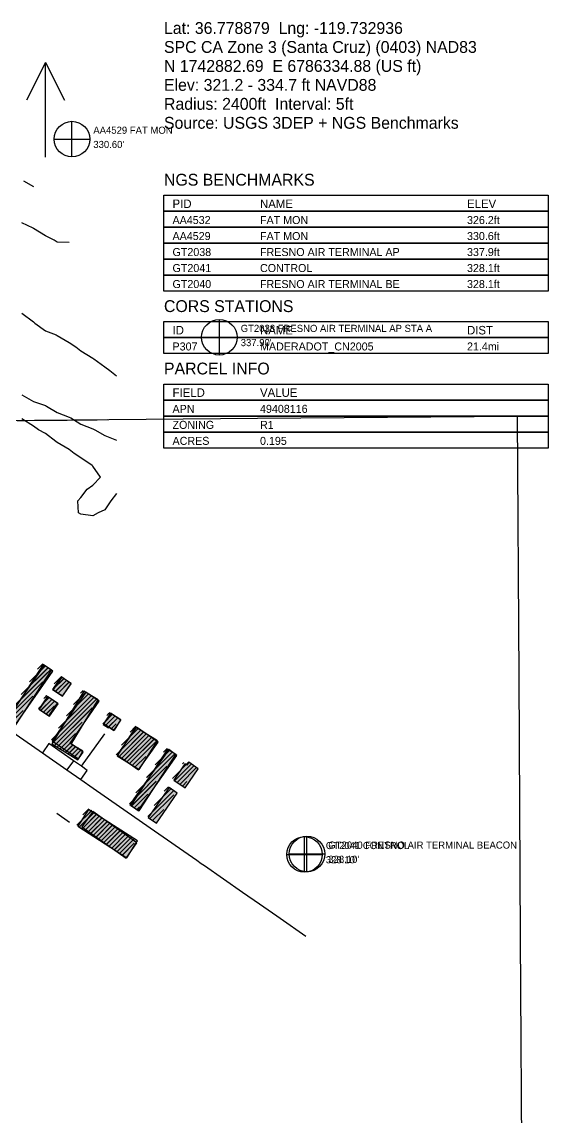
# Model space of a CAD drawing. Extents: x 6438959 to 7279357, y 1424492 to 2039161.
# Drawn here: x 6788136 to 6790799, y 1739584 to 1745128 of the extents above; entities that cross this region are included whole.
import ezdxf

# ---------------------------------------------------------------- set-up
doc = ezdxf.new("R2010")
doc.units = 21
for name, color, linetype in [('BENCHMARKS', 2, 'Continuous'), ('BM_LABELS', 2, 'Continuous'), ('BUILDINGS', 9, 'Continuous'), ('CL_LOCAL', 4, 'Continuous'), ('CL_MAJOR', 2, 'Continuous'), ('CONTOUR_INDEX', 150, 'Continuous'), ('NORTH_ARROW', 7, 'Continuous'), ('PLSS_SECTION', 7, 'Continuous'), ('PLSS_SECTION_3D', 7, 'Continuous'), ('SITE_INFO', 2, 'Continuous')]:
    doc.layers.add(name, color=color, linetype=linetype)

msp = doc.modelspace()

# ---------------------------------------------------------------- hatches: boundary and pattern name
at = {"layer": 'BUILDINGS_HATCH'}
for points in [[(6788061.7, 1741601.9), (6788104.9, 1741572.2), (6788291.6, 1741841.3), (6788248.4, 1741871)], [(6788105.8, 1741568.9), (6788286, 1741846.4), (6788242.7, 1741874.5), (6788062.5, 1741597)], [(6788291.2, 1741748.2), (6788341.3, 1741714.3), (6788384.7, 1741777.7), (6788334.6, 1741811.5)], [(6788293.6, 1741748.3), (6788341.2, 1741714.9), (6788385.5, 1741777.5), (6788337.9, 1741810.9)], [(6788521, 1741695.1), (6788448.6, 1741738.9), (6788286.5, 1741472.5), (6788418.6, 1741392.7), (6788444.9, 1741435.9), (6788385.5, 1741471.8)], [(6788288.8, 1741488.4), (6788421.9, 1741396.6), (6788446, 1741431.2), (6788379.5, 1741477), (6788526.9, 1741688.6), (6788460.2, 1741734.7)], [(6788272.4, 1741614.7), (6788316.1, 1741678.8), (6788266, 1741712.6), (6788222.3, 1741648.6)], [(6788223.9, 1741649), (6788275.9, 1741613.2), (6788319.3, 1741676), (6788267.4, 1741711.7)], [(6788637.3, 1741593.7), (6788584.3, 1741627.5), (6788547.5, 1741570.8), (6788573.4, 1741554.2), (6788576.6, 1741559), (6788603.7, 1741541.7)], [(6788551, 1741575.3), (6788600.4, 1741541.1), (6788636, 1741592.1), (6788586.6, 1741626.3)], [(6788617.4, 1741417.3), (6788726.8, 1741341.4), (6788825.2, 1741482.1), (6788715.8, 1741558)], [(6788618.8, 1741411.9), (6788729.6, 1741342.9), (6788821.5, 1741488.9), (6788710.8, 1741557.9)], [(6788682.6, 1741165.3), (6788723.9, 1741136.3), (6788920.6, 1741414.7), (6788879.3, 1741443.6)], [(6788686.8, 1741160.8), (6788729.5, 1741133.1), (6788915.5, 1741418.3), (6788872.8, 1741446)], [(6788904, 1741289.6), (6788961.4, 1741250.1), (6789028.7, 1741346.7), (6788980.6, 1741379.8), (6788970.4, 1741365.1), (6788961.1, 1741371.6)], [(6788775.7, 1741100.5), (6788817.3, 1741071.9), (6788922.3, 1741223.3), (6788880.7, 1741251.9)], [(6788721.7, 1740981.2), (6788473.5, 1741140.9), (6788418.5, 1741056.3), (6788666.8, 1740896.3)], [(6788438.9, 1741053.5), (6788662.8, 1740894.6), (6788718.2, 1740972.1), (6788494.2, 1741130.9)]]:
    msp.add_hatch(color=251, dxfattribs=at).paths.add_polyline_path(points)
at = {"layer": 'BUILDINGS_SHADOW'}
h = msp.add_hatch(dxfattribs=at)
h.set_pattern_fill('ANSI31', scale=5)
h.paths.add_polyline_path([(6788054.8, 1741609.1), (6788097.9, 1741579.4), (6788284.6, 1741848.5), (6788241.5, 1741878.2)])
h = msp.add_hatch(dxfattribs=at)
h.set_pattern_fill('ANSI31', scale=5)
h.paths.add_polyline_path([(6788098.9, 1741576.1), (6788279.1, 1741853.6), (6788235.8, 1741881.7), (6788055.6, 1741604.2)])
h = msp.add_hatch(dxfattribs=at)
h.set_pattern_fill('ANSI31', scale=5)
h.paths.add_polyline_path([(6788284.3, 1741755.4), (6788334.4, 1741721.5), (6788377.8, 1741784.9), (6788327.7, 1741818.7)])
h = msp.add_hatch(dxfattribs=at)
h.set_pattern_fill('ANSI31', scale=5)
h.paths.add_polyline_path([(6788286.7, 1741755.5), (6788334.3, 1741722.1), (6788378.6, 1741784.7), (6788330.9, 1741818)])
h = msp.add_hatch(dxfattribs=at)
h.set_pattern_fill('ANSI31', scale=5)
h.paths.add_polyline_path([(6788514.1, 1741702.3), (6788441.6, 1741746.1), (6788279.5, 1741479.7), (6788411.7, 1741399.9), (6788438, 1741443.1), (6788378.5, 1741479)])
h = msp.add_hatch(dxfattribs=at)
h.set_pattern_fill('ANSI31', scale=5)
h.paths.add_polyline_path([(6788281.9, 1741495.6), (6788415, 1741403.8), (6788439, 1741438.4), (6788372.6, 1741484.2), (6788520, 1741695.8), (6788453.3, 1741741.9)])
h = msp.add_hatch(dxfattribs=at)
h.set_pattern_fill('ANSI31', scale=5)
h.paths.add_polyline_path([(6788265.5, 1741621.9), (6788309.2, 1741686), (6788259.1, 1741719.8), (6788215.4, 1741655.7)])
h = msp.add_hatch(dxfattribs=at)
h.set_pattern_fill('ANSI31', scale=5)
h.paths.add_polyline_path([(6788216.9, 1741656.2), (6788268.9, 1741620.4), (6788312.4, 1741683.2), (6788260.4, 1741718.9)])
h = msp.add_hatch(dxfattribs=at)
h.set_pattern_fill('ANSI31', scale=5)
h.paths.add_polyline_path([(6788630.3, 1741600.9), (6788577.3, 1741634.7), (6788540.6, 1741578), (6788566.5, 1741561.4), (6788569.7, 1741566.2), (6788596.8, 1741548.9)])
h = msp.add_hatch(dxfattribs=at)
h.set_pattern_fill('ANSI31', scale=5)
h.paths.add_polyline_path([(6788544, 1741582.5), (6788593.4, 1741548.3), (6788629, 1741599.3), (6788579.6, 1741633.5)])
h = msp.add_hatch(dxfattribs=at)
h.set_pattern_fill('ANSI31', scale=5)
h.paths.add_polyline_path([(6788610.4, 1741424.5), (6788719.8, 1741348.6), (6788818.3, 1741489.3), (6788708.9, 1741565.2)])
h = msp.add_hatch(dxfattribs=at)
h.set_pattern_fill('ANSI31', scale=5)
h.paths.add_polyline_path([(6788611.9, 1741419.1), (6788722.6, 1741350.1), (6788814.6, 1741496.1), (6788703.8, 1741565.1)])
h = msp.add_hatch(dxfattribs=at)
h.set_pattern_fill('ANSI31', scale=5)
h.paths.add_polyline_path([(6788675.6, 1741172.5), (6788717, 1741143.5), (6788913.7, 1741421.9), (6788872.4, 1741450.8)])
h = msp.add_hatch(dxfattribs=at)
h.set_pattern_fill('ANSI31', scale=5)
h.paths.add_polyline_path([(6788679.9, 1741168), (6788722.6, 1741140.3), (6788908.6, 1741425.5), (6788865.9, 1741453.2)])
h = msp.add_hatch(dxfattribs=at)
h.set_pattern_fill('ANSI31', scale=5)
h.paths.add_polyline_path([(6788897.1, 1741296.8), (6788954.4, 1741257.3), (6789021.7, 1741353.9), (6788973.7, 1741387), (6788963.5, 1741372.3), (6788954.1, 1741378.8)])
h = msp.add_hatch(dxfattribs=at)
h.set_pattern_fill('ANSI31', scale=5)
h.paths.add_polyline_path([(6788768.8, 1741107.7), (6788810.4, 1741079.1), (6788915.3, 1741230.5), (6788873.7, 1741259.1)])
h = msp.add_hatch(dxfattribs=at)
h.set_pattern_fill('ANSI31', scale=5)
h.paths.add_polyline_path([(6788714.8, 1740988.4), (6788466.5, 1741148.1), (6788411.6, 1741063.5), (6788659.8, 1740903.5)])
h = msp.add_hatch(dxfattribs=at)
h.set_pattern_fill('ANSI31', scale=5)
h.paths.add_polyline_path([(6788431.9, 1741060.7), (6788655.9, 1740901.8), (6788711.3, 1740979.3), (6788487.3, 1741138.1)])

# ---------------------------------------------------------------- linework, layer by layer
at = {"layer": 'BENCHMARKS'}
for p, q in [((6788389.3, 1744444.3, 330.6), (6788389.3, 1744624.3, 330.6)), ((6788299.3, 1744534.3, 330.6), (6788479.3, 1744534.3, 330.6)), ((6789135.3, 1743441.2, 337.9), (6789135.3, 1743621.2, 337.9)), ((6789045.3, 1743531.2, 337.9), (6789225.3, 1743531.2, 337.9)), ((6789566, 1740823.2, 328.1), (6789566, 1741003.2, 328.1)), ((6789578.5, 1740825.6, 328.1), (6789578.5, 1741005.6, 328.1)), ((6789476, 1740913.2, 328.1), (6789656, 1740913.2, 328.1)), ((6789488.5, 1740915.6, 328.1), (6789668.5, 1740915.6, 328.1))]:
    msp.add_line(p, q, dxfattribs=at)
for centre in [(6788389.3, 1744534.3, 330.6), (6789135.3, 1743531.2, 337.9), (6789566, 1740913.2, 328.1), (6789578.5, 1740915.6, 328.1)]:
    msp.add_circle(centre, 90, dxfattribs=at)
at = {"layer": 'BUILDINGS'}
for points in [[(6788061.7, 1741601.9), (6788104.9, 1741572.2), (6788291.6, 1741841.3), (6788248.4, 1741871), (6788061.7, 1741601.9)], [(6788105.8, 1741568.9), (6788286, 1741846.4), (6788242.7, 1741874.5), (6788062.5, 1741597), (6788105.8, 1741568.9)], [(6788291.2, 1741748.2), (6788341.3, 1741714.3), (6788384.7, 1741777.7), (6788334.6, 1741811.5), (6788291.2, 1741748.2)], [(6788293.6, 1741748.3), (6788341.2, 1741714.9), (6788385.5, 1741777.5), (6788337.9, 1741810.9), (6788293.6, 1741748.3)], [(6788521, 1741695.1), (6788448.6, 1741738.9), (6788286.5, 1741472.5), (6788418.6, 1741392.7), (6788444.9, 1741435.9), (6788385.5, 1741471.8), (6788521, 1741695.1)], [(6788288.8, 1741488.4), (6788421.9, 1741396.6), (6788446, 1741431.2), (6788379.5, 1741477), (6788526.9, 1741688.6), (6788460.2, 1741734.7), (6788288.8, 1741488.4)], [(6788272.4, 1741614.7), (6788316.1, 1741678.8), (6788266, 1741712.6), (6788222.3, 1741648.6), (6788272.4, 1741614.7)], [(6788223.9, 1741649), (6788275.9, 1741613.2), (6788319.3, 1741676), (6788267.4, 1741711.7), (6788223.9, 1741649)], [(6788637.3, 1741593.7), (6788584.3, 1741627.5), (6788547.5, 1741570.8), (6788573.4, 1741554.2), (6788576.6, 1741559), (6788603.7, 1741541.7), (6788637.3, 1741593.7)], [(6788551, 1741575.3), (6788600.4, 1741541.1), (6788636, 1741592.1), (6788586.6, 1741626.3), (6788551, 1741575.3)], [(6788617.4, 1741417.3), (6788726.8, 1741341.4), (6788825.2, 1741482.1), (6788715.8, 1741558), (6788617.4, 1741417.3)], [(6788618.8, 1741411.9), (6788729.6, 1741342.9), (6788821.5, 1741488.9), (6788710.8, 1741557.9), (6788618.8, 1741411.9)], [(6788682.6, 1741165.3), (6788723.9, 1741136.3), (6788920.6, 1741414.7), (6788879.3, 1741443.6), (6788682.6, 1741165.3)], [(6788686.8, 1741160.8), (6788729.5, 1741133.1), (6788915.5, 1741418.3), (6788872.8, 1741446), (6788686.8, 1741160.8)], [(6788904, 1741289.6), (6788961.4, 1741250.1), (6789028.7, 1741346.7), (6788980.6, 1741379.8), (6788970.4, 1741365.1), (6788961.1, 1741371.6), (6788904, 1741289.6)], [(6788775.7, 1741100.5), (6788817.3, 1741071.9), (6788922.3, 1741223.3), (6788880.7, 1741251.9), (6788775.7, 1741100.5)], [(6788721.7, 1740981.2), (6788473.5, 1741140.9), (6788418.5, 1741056.3), (6788666.8, 1740896.3), (6788721.7, 1740981.2)], [(6788438.9, 1741053.5), (6788662.8, 1740894.6), (6788718.2, 1740972.1), (6788494.2, 1741130.9), (6788438.9, 1741053.5)]]:
    msp.add_lwpolyline(points, close=True, dxfattribs=at)
at = {"layer": 'CL_LOCAL'}
for points in [[(6788436.9, 1741359.4), (6788555.4, 1741524.4)], [(6788433.5, 1741292), (6788466.4, 1741338.8), (6788436.9, 1741359.4), (6788397.5, 1741386.9), (6788272.7, 1741474), (6788239.4, 1741426.9)], [(6788397.5, 1741386.9), (6788363.1, 1741340.9)], [(6788377.4, 1741074.5), (6788313.2, 1741120.6)]]:
    msp.add_lwpolyline(points, dxfattribs=at)
at = {"layer": 'CL_MAJOR'}
msp.add_lwpolyline([(6786685, 1742397.3), (6786774, 1742399.8), (6786806.7, 1742396.2), (6786843.2, 1742389), (6786885.1, 1742368.6), (6787281.8, 1742092.7), (6787576.2, 1741888.1), (6787700.4, 1741801.7), (6787838.9, 1741705.4), (6788239.4, 1741426.9), (6788363.1, 1741340.9), (6788433.5, 1741292), (6788496, 1741248.5), (6788785.3, 1741047.3), (6789020.6, 1740883.8), (6789043.3, 1740868), (6789059.7, 1740856.6), (6789252.8, 1740722.3), (6789338.6, 1740662.7), (6789426.4, 1740601.6), (6789442.9, 1740590.1), (6789572.8, 1740499.8)], dxfattribs=at)
at = {"layer": 'CONTOUR_INDEX', "elevation": 330}
for points in [[(6788143.3, 1744322.7), (6788194.9, 1744294.2)], [(6788374.9, 1744011.2), (6788314.9, 1744012.2), (6788298.9, 1744022.7), (6788254.9, 1744044.4), (6788194.9, 1744081.3), (6788192.5, 1744082.7), (6788134.9, 1744109.7)], [(6788134.9, 1743652.4), (6788194.9, 1743610), (6788200.8, 1743602.7), (6788254.9, 1743563.3), (6788310, 1743542.7), (6788314.9, 1743540), (6788374.9, 1743505.3), (6788408.3, 1743482.7), (6788434.9, 1743462.5), (6788494.9, 1743425.3), (6788499.1, 1743422.7), (6788554.9, 1743381.2), (6788581.7, 1743362.7), (6788614.9, 1743335.3)], [(6788134.9, 1743239.2), (6788194.9, 1743206.7), (6788254.9, 1743185), (6788260.1, 1743182.7), (6788314.9, 1743149.6), (6788374.9, 1743127.1), (6788383.9, 1743122.7), (6788434.9, 1743091.7), (6788494.9, 1743068.1), (6788504.4, 1743062.7), (6788554.9, 1743033.4), (6788614.9, 1743010.1)], [(6788614.9, 1742739.6), (6788586, 1742702.7), (6788554.9, 1742657.5), (6788521.1, 1742642.7), (6788494.9, 1742626.8), (6788434.9, 1742635.2), (6788422.3, 1742642.7), (6788418.6, 1742702.7), (6788434.9, 1742720.5), (6788466.6, 1742762.7), (6788494.9, 1742782.5), (6788533.2, 1742822.7), (6788494.9, 1742878.6), (6788491.7, 1742882.7), (6788434.9, 1742921.2), (6788401.2, 1742942.7), (6788374.9, 1742963.8), (6788314.9, 1742997.9), (6788307.1, 1743002.7), (6788254.9, 1743043.3), (6788219.4, 1743062.7), (6788194.9, 1743081.7), (6788134.9, 1743118.9)]]:
    msp.add_lwpolyline(points, dxfattribs=at)
at = {"layer": 'NORTH_ARROW'}
for p, q in [((6788254.9, 1744922.7), (6788158.9, 1744730.7)), ((6788254.9, 1744442.7), (6788254.9, 1744922.7)), ((6788254.9, 1744922.7), (6788350.9, 1744730.7))]:
    msp.add_line(p, q, dxfattribs=at)
at = {"layer": 'PLSS_SECTION'}
msp.add_lwpolyline([(6785319.2, 1743103.4), (6785327, 1741782.9), (6785334.7, 1740462.4), (6785342.4, 1739141.9), (6785350.2, 1737821.4), (6786717.1, 1737830.4), (6788036.6, 1737839.1), (6789355.5, 1737845.8), (6790674.5, 1737852.6), (6790667, 1739172.2), (6790659.6, 1740491.8), (6790652.1, 1741811.3), (6790644.6, 1743130.9), (6789327.5, 1743119.2), (6788010.4, 1743107.5), (6786681.6, 1743105.3), (6785319.2, 1743103.4)], dxfattribs=at)
msp.add_lwpolyline([(6785319.2, 1743103.4), (6785327, 1741782.9), (6785334.7, 1740462.4), (6785342.4, 1739141.9), (6785350.2, 1737821.4), (6786717.1, 1737830.4), (6788036.6, 1737839.1), (6789355.5, 1737845.8), (6790674.5, 1737852.6), (6790667, 1739172.2), (6790659.6, 1740491.8), (6790652.1, 1741811.3), (6790644.6, 1743130.9), (6789327.5, 1743119.2), (6788010.4, 1743107.5), (6786681.6, 1743105.3), (6785319.2, 1743103.4)], dxfattribs=at)
at = {"layer": 'PLSS_SECTION_3D'}
for p, q in [((6788162.4, 1743108.8, 330.1), (6788111.7, 1743108.4, 329.4)), ((6788213.1, 1743109.3, 330.6), (6788162.4, 1743108.8, 330.1)), ((6788263.7, 1743109.7, 330.8), (6788213.1, 1743109.3, 330.6)), ((6788314.4, 1743110.2, 330.7), (6788263.7, 1743109.7, 330.8)), ((6788365, 1743110.6, 330.4), (6788314.4, 1743110.2, 330.7)), ((6788415.7, 1743111.1, 329.8), (6788365, 1743110.6, 330.4)), ((6788466.4, 1743111.5, 329.1), (6788415.7, 1743111.1, 329.8)), ((6788517, 1743112, 328.4), (6788466.4, 1743111.5, 329.1)), ((6788567.7, 1743112.4, 327.9), (6788517, 1743112, 328.4))]:
    msp.add_line(p, q, dxfattribs=at)
at = {"layer": 'SITE_INFO'}
for points in [[(6788854.9, 1744250.1), (6790798.9, 1744250.1), (6790798.9, 1744169.1), (6788854.9, 1744169.1), (6788854.9, 1744250.1)], [(6788854.9, 1744169.1), (6790798.9, 1744169.1), (6790798.9, 1744088.1), (6788854.9, 1744088.1), (6788854.9, 1744169.1)], [(6788854.9, 1744088.1), (6790798.9, 1744088.1), (6790798.9, 1744007.1), (6788854.9, 1744007.1), (6788854.9, 1744088.1)], [(6788854.9, 1744007.1), (6790798.9, 1744007.1), (6790798.9, 1743926.1), (6788854.9, 1743926.1), (6788854.9, 1744007.1)], [(6788854.9, 1743926.1), (6790798.9, 1743926.1), (6790798.9, 1743845.1), (6788854.9, 1743845.1), (6788854.9, 1743926.1)], [(6788854.9, 1743845.1), (6790798.9, 1743845.1), (6790798.9, 1743764.1), (6788854.9, 1743764.1), (6788854.9, 1743845.1)], [(6788854.9, 1743610.2), (6790798.9, 1743610.2), (6790798.9, 1743529.2), (6788854.9, 1743529.2), (6788854.9, 1743610.2)], [(6788854.9, 1743529.2), (6790798.9, 1743529.2), (6790798.9, 1743448.2), (6788854.9, 1743448.2), (6788854.9, 1743529.2)], [(6788854.9, 1743294.3), (6790798.9, 1743294.3), (6790798.9, 1743213.3), (6788854.9, 1743213.3), (6788854.9, 1743294.3)], [(6788854.9, 1743213.3), (6790798.9, 1743213.3), (6790798.9, 1743132.3), (6788854.9, 1743132.3), (6788854.9, 1743213.3)], [(6788854.9, 1743132.3), (6790798.9, 1743132.3), (6790798.9, 1743051.3), (6788854.9, 1743051.3), (6788854.9, 1743132.3)], [(6788854.9, 1743051.3), (6790798.9, 1743051.3), (6790798.9, 1742970.3), (6788854.9, 1742970.3), (6788854.9, 1743051.3)]]:
    msp.add_lwpolyline(points, dxfattribs=at)

# ---------------------------------------------------------------- texts
at = {"layer": 'BM_LABELS'}
for s, p in [('AA4529 FAT MON', (6788497.3, 1744561.3, 330.6)), ("330.60'", (6788497.3, 1744489.3, 330.6)), ('GT2038 FRESNO AIR TERMINAL AP STA A', (6789243.3, 1743558.2, 337.9)), ("337.90'", (6789243.3, 1743486.2, 337.9)), ('GT2041 CONTROL', (6789674, 1740940.2, 328.1)), ('GT2040 FRESNO AIR TERMINAL BEACON', (6789686.5, 1740942.6, 328.1)), ("328.10'", (6789674, 1740868.2, 328.1)), ("328.10'", (6789686.5, 1740870.6, 328.1))]:
    msp.add_text(s, height=36, dxfattribs=at).set_placement(p)
at = {"layer": 'SITE_INFO'}
for s, height, p in [('Lat: 36.778879  Lng: -119.732936', 60, (6788854.9, 1745066.7)), ('SPC CA Zone 3 (Santa Cruz) (0403) NAD83', 60, (6788854.9, 1744970.7)), ('N 1742882.69  E 6786334.88 (US ft)', 60, (6788854.9, 1744874.7)), ('Elev: 321.2 - 334.7 ft NAVD88', 60, (6788854.9, 1744778.7)), ('Radius: 2400ft  Interval: 5ft', 60, (6788854.9, 1744682.7)), ('Source: USGS 3DEP + NGS Benchmarks', 60, (6788854.9, 1744586.7)), ('NGS BENCHMARKS', 60, (6788854.9, 1744298.7)), ('PID', 43.2, (6788898.1, 1744185.3)), ('NAME', 43.2, (6789340.9, 1744185.3)), ('ELEV', 43.2, (6790388.5, 1744185.3)), ('AA4532', 40.5, (6788898.1, 1744104.3)), ('FAT MON', 40.5, (6789340.9, 1744104.3)), ('326.2ft', 40.5, (6790388.5, 1744104.3)), ('AA4529', 40.5, (6788898.1, 1744023.3)), ('FAT MON', 40.5, (6789340.9, 1744023.3)), ('330.6ft', 40.5, (6790388.5, 1744023.3)), ('GT2038', 40.5, (6788898.1, 1743942.3)), ('FRESNO AIR TERMINAL AP', 40.5, (6789340.9, 1743942.3)), ('337.9ft', 40.5, (6790388.5, 1743942.3)), ('GT2041', 40.5, (6788898.1, 1743861.3)), ('CONTROL', 40.5, (6789340.9, 1743861.3)), ('328.1ft', 40.5, (6790388.5, 1743861.3)), ('GT2040', 40.5, (6788898.1, 1743780.3)), ('FRESNO AIR TERMINAL BE', 40.5, (6789340.9, 1743780.3)), ('328.1ft', 40.5, (6790388.5, 1743780.3)), ('CORS STATIONS', 60, (6788854.9, 1743658.8)), ('ID', 43.2, (6788898.1, 1743545.4)), ('NAME', 43.2, (6789340.9, 1743545.4)), ('DIST', 43.2, (6790388.5, 1743545.4)), ('P307', 40.5, (6788898.1, 1743464.4)), ('MADERADOT_CN2005', 40.5, (6789340.9, 1743464.4)), ('21.4mi', 40.5, (6790388.5, 1743464.4)), ('PARCEL INFO', 60, (6788854.9, 1743342.9)), ('FIELD', 43.2, (6788898.1, 1743229.5)), ('VALUE', 43.2, (6789340.9, 1743229.5)), ('APN', 40.5, (6788898.1, 1743148.5)), ('49408116', 40.5, (6789340.9, 1743148.5)), ('ZONING', 40.5, (6788898.1, 1743067.5)), ('R1', 40.5, (6789340.9, 1743067.5)), ('ACRES', 40.5, (6788898.1, 1742986.5)), ('0.195', 40.5, (6789340.9, 1742986.5))]:
    msp.add_text(s, height=height, dxfattribs=at).set_placement(p)

doc.saveas('drawing.dxf')
